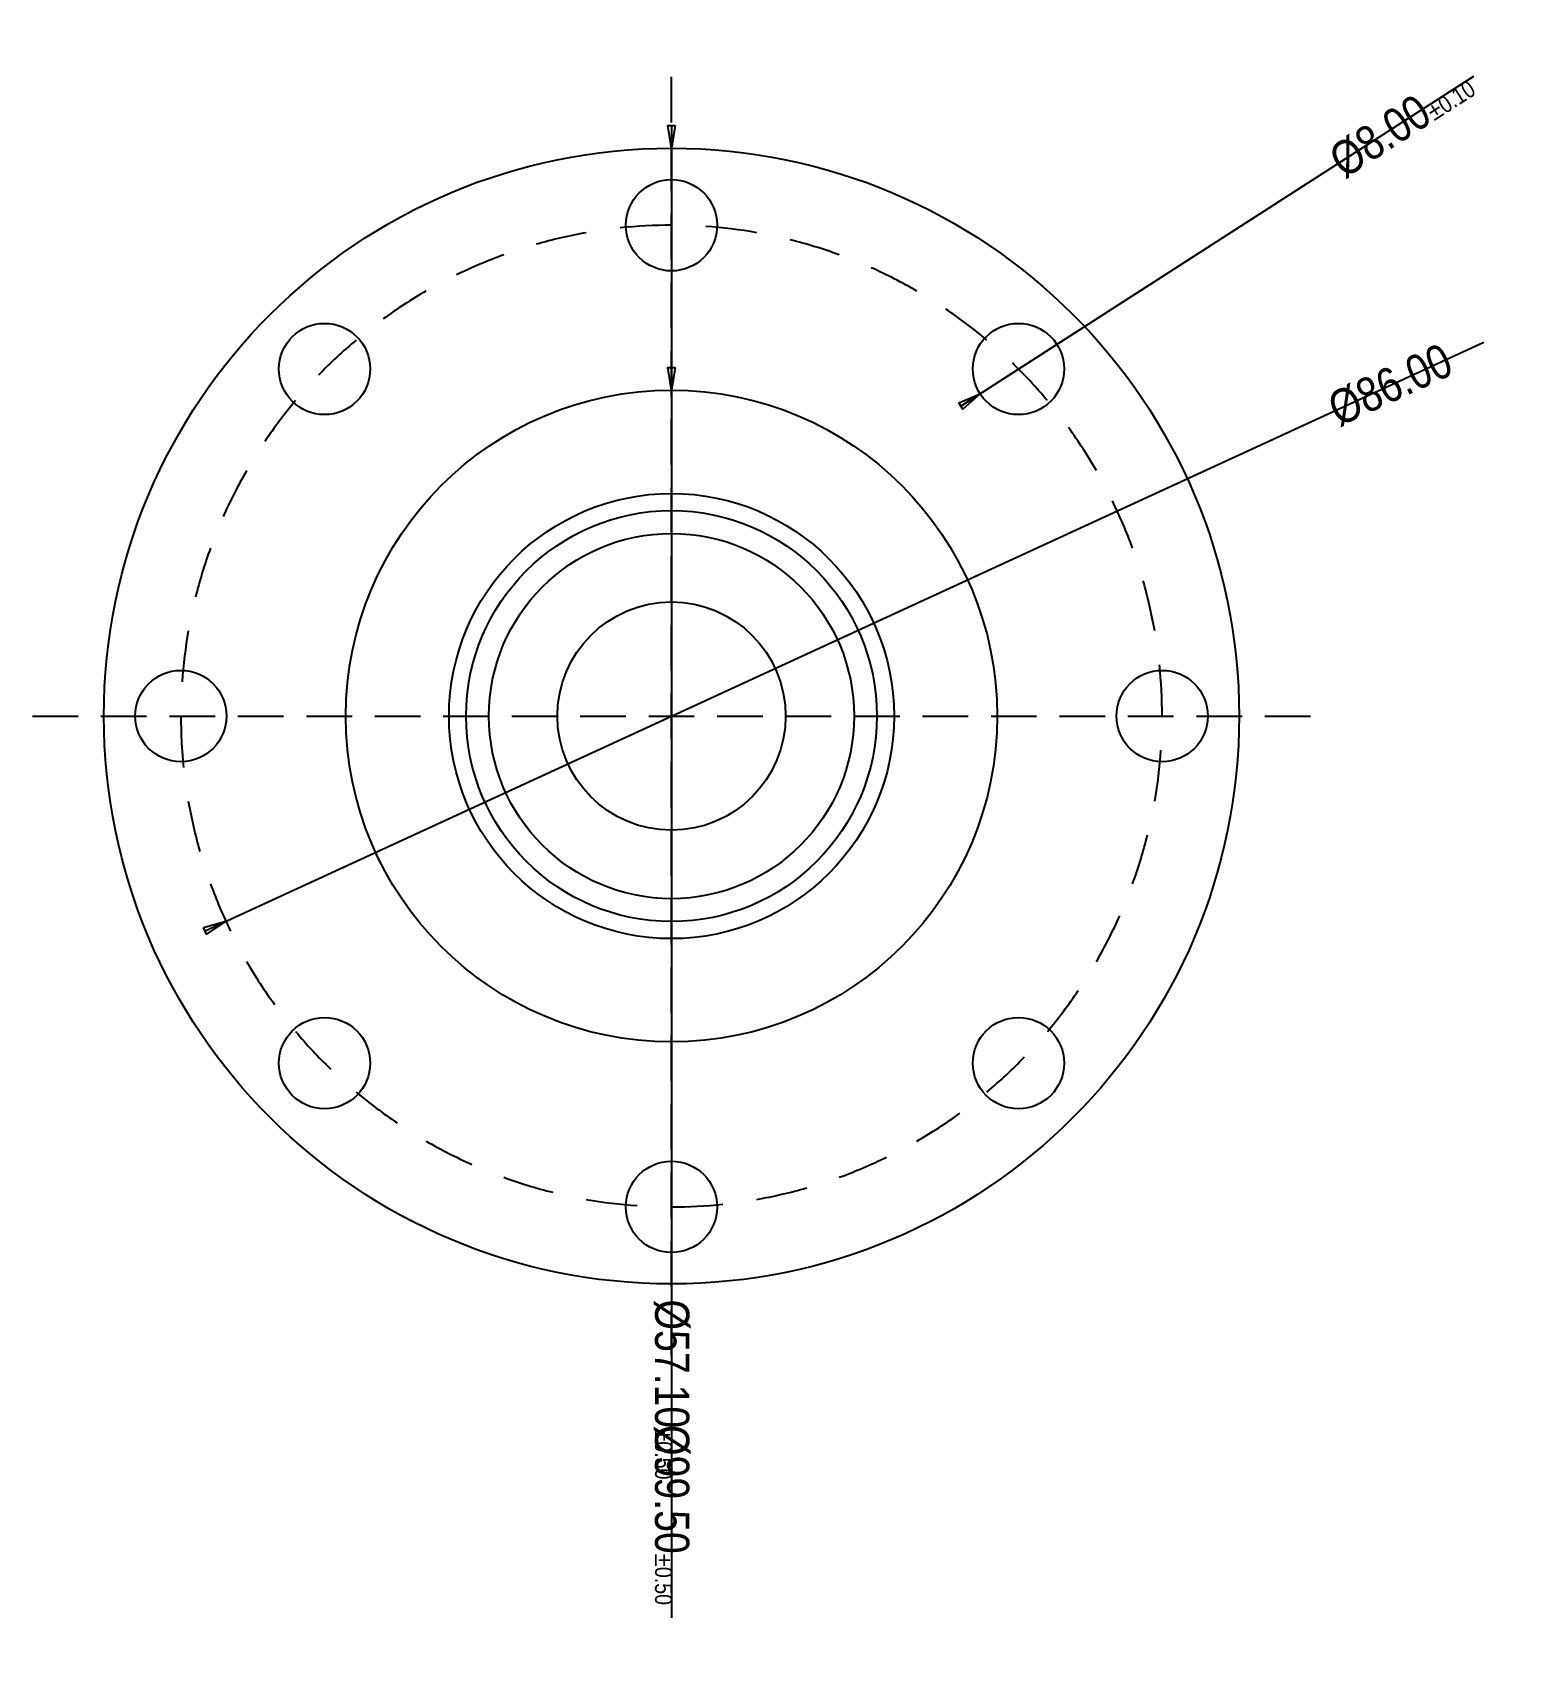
# Model space of a CAD drawing. Header units: millimetres. Extents: x -56 to 75, y -83 to 60.
import ezdxf

# ---------------------------------------------------------------- set-up
doc = ezdxf.new("R2010")
doc.units = ezdxf.units.MM
for name, color, linetype in [('ASME Y14.5', 7, 'Continuous'), ('Construction', 7, 'Continuous'), ('Geometry', 7, 'Continuous'), ('Reference - assumed', 7, 'Continuous')]:
    doc.layers.add(name, color=color, linetype=linetype)
doc.styles.add('OpenSansCondensed-Light', font='OpenSansCondensed-Light.ttf')
doc.dimstyles.new('EZ_RADIUS', dxfattribs={"dimtxt": 0.25, "dimasz": 0.25, "dimexe": 0.375, "dimexo": 0.125, "dimgap": 0.1, "dimtad": 1, "dimlfac": 100, "dimzin": 12, "dimdsep": 46, "dimtxsty": 'OpenSansCondensed-Light', "dimblk": 'CLOSEDBLANK', "dimcen": 0, "dimazin": 3, "dimtfac": 0.5, "dimtofl": 0, "dimtmove": 1, "dimatfit": 3})

# ---------------------------------------------------------------- blocks, each defined once
blk = doc.blocks.new('_CLOSEDBLANK')
at = {"color": 0, "linetype": 'BYBLOCK'}
blk.add_lwpolyline([(-1, 0.164), (0, 0), (-1, -0.164)], close=True, dxfattribs=at)
blk = doc.blocks.new('*D1')
at = {"true_color": 0xf2cc7a}
blk.add_line((0, 51.75), (0, -79), dxfattribs=at)
at = {"layer": 'Defpoints', "true_color": 0xf2cc7a}
for p in [(0, 49.75), (0, 0)]:
    blk.add_point(p, dxfattribs=at)
at = {"layer": 'ASME Y14.5', "true_color": 0xf2cc7a, "xscale": 2, "yscale": 2, "rotation": 270}
blk.add_blockref('_CLOSEDBLANK', (0, 49.75), dxfattribs=at)
at = {"layer": 'ASME Y14.5', "true_color": 0xf2cc7a, "insert": (0, -70), "char_height": 3, "attachment_point": 5, "rotation": 270, "style": 'OpenSansCondensed-Light'}
blk.add_mtext('\\A0;%%c99.50{\\H0.50x;±0.50}', dxfattribs=at)
blk = doc.blocks.new('*D2')
at = {"true_color": 0xf2cc7a}
blk.add_line((0, 30.55), (0, -68), dxfattribs=at)
at = {"layer": 'Defpoints', "true_color": 0xf2cc7a}
for p in [(0, 28.55), (0, 0)]:
    blk.add_point(p, dxfattribs=at)
at = {"layer": 'ASME Y14.5', "true_color": 0xf2cc7a, "xscale": 2, "yscale": 2, "rotation": 270}
blk.add_blockref('_CLOSEDBLANK', (0, 28.55), dxfattribs=at)
at = {"layer": 'ASME Y14.5', "true_color": 0xf2cc7a, "insert": (0, -59), "char_height": 3, "attachment_point": 5, "rotation": 270, "style": 'OpenSansCondensed-Light'}
blk.add_mtext('\\A0;%%c57.10{\\H0.50x;±0.50}', dxfattribs=at)
blk = doc.blocks.new('*D3')
at = {"true_color": 0xf2cc7a}
blk.add_line((-40.88, -18.82), (71.18, 32.76), dxfattribs=at)
at = {"layer": 'Defpoints', "true_color": 0xf2cc7a}
for p in [(0, 0), (-39.06, -17.98)]:
    blk.add_point(p, dxfattribs=at)
at = {"layer": 'ASME Y14.5', "true_color": 0xf2cc7a, "xscale": 2, "yscale": 2, "rotation": 24.7174409110834}
blk.add_blockref('_CLOSEDBLANK', (-39.06, -17.98), dxfattribs=at)
at = {"layer": 'ASME Y14.5', "true_color": 0xf2cc7a, "insert": (63, 29), "char_height": 3, "attachment_point": 5, "rotation": 24.7174, "style": 'OpenSansCondensed-Light'}
blk.add_mtext('%%c86.00', dxfattribs=at)
blk = doc.blocks.new('*D4')
at = {"true_color": 0xf2cc7a}
blk.add_line((25.36, 27.16), (70.31, 56.06), dxfattribs=at)
at = {"layer": 'Defpoints', "true_color": 0xf2cc7a}
for p in [(30.41, 30.41), (27.04, 28.24)]:
    blk.add_point(p, dxfattribs=at)
at = {"layer": 'ASME Y14.5', "true_color": 0xf2cc7a, "xscale": 2, "yscale": 2, "rotation": 32.73281624988246}
blk.add_blockref('_CLOSEDBLANK', (27.04, 28.24), dxfattribs=at)
at = {"layer": 'ASME Y14.5', "true_color": 0xf2cc7a, "insert": (64, 52), "char_height": 3, "attachment_point": 5, "rotation": 32.7328, "style": 'OpenSansCondensed-Light'}
blk.add_mtext('\\A0;%%c8.00{\\H0.50x;±0.10}', dxfattribs=at)

msp = doc.modelspace()

# ---------------------------------------------------------------- linework, layer by layer
at = {"layer": 'Construction'}
for p, q in [((0, 52), (0, 56)), ((0, 46), (0, 50)), ((0, 40), (0, 44)), ((0, 34), (0, 38)), ((0, 28), (0, 32)), ((0, 22), (0, 26)), ((0, 16), (0, 20)), ((0, 10), (0, 14)), ((0, 4), (0, 8)), ((0, -2), (0, 2)), ((-56, 0), (-52, 0)), ((-50, 0), (-46, 0)), ((-44, 0), (-40, 0)), ((-38, 0), (-34, 0)), ((-32, 0), (-28, 0)), ((-26, 0), (-22, 0)), ((-20, 0), (-16, 0)), ((-14, 0), (-10, 0)), ((-8, 0), (-4, 0)), ((-2, 0), (2, 0)), ((4, 0), (8, 0)), ((10, 0), (14, 0)), ((16, 0), (20, 0)), ((22, 0), (26, 0)), ((28, 0), (32, 0)), ((34, 0), (38, 0)), ((40, 0), (44, 0)), ((46, 0), (50, 0)), ((52, 0), (56, 0)), ((0, -8), (0, -4)), ((0, -14), (0, -10)), ((0, -20), (0, -16)), ((0, -26), (0, -22)), ((0, -32), (0, -28)), ((0, -38), (0, -34)), ((0, -44), (0, -40)), ((0, -50), (0, -46)), ((0, -56), (0, -52))]:
    msp.add_line(p, q, dxfattribs=at)
for start, end in [(90, 96), (80, 86), (100, 106), (70, 76), (110, 116), (60, 66), (120, 126), (50, 56), (130, 136), (40, 46), (140, 146), (30, 36), (150, 156), (20, 26), (160, 166), (10, 16), (170, 176), (0, 6), (180, 186), (350, 356), (190, 196), (340, 346), (200, 206), (330, 336), (210, 216), (320, 326), (220, 226), (310, 316), (230, 236), (300, 306), (240, 246), (290, 296), (250, 256), (280, 286), (260, 266), (270, 276)]:
    msp.add_arc((0, 0), 43, start, end, dxfattribs=at)
at = {"layer": 'Geometry'}
for centre, radius in [((0, 0), 49.75), ((0, 43), 4), ((-30.406, 30.406), 4), ((30.406, 30.406), 4), ((0, 0), 28.55), ((-43, 0), 4), ((43, 0), 4), ((-30.406, -30.406), 4), ((30.406, -30.406), 4), ((0, -43), 4)]:
    msp.add_circle(centre, radius, dxfattribs=at)
at = {"layer": 'Reference - assumed'}
for radius in [19.5, 18, 16, 10]:
    msp.add_circle((0, 0), radius, dxfattribs=at)

# ---------------------------------------------------------------- dimensions: what is measured, and where the dimension line sits
at = {"layer": 'ASME Y14.5', "true_color": 0xf2cc7a}
for p1, p2, override, picture, middle in [((33.77, 32.568), (27.041, 28.243), {"dimscale": 1, "dimtxt": 3, "dimasz": 2, "dimtad": 0, "dimdec": 2, "dimlfac": 1, "dimzin": 0, "dimaunit": 0, "dimadec": 2, "dimtol": 1, "dimtp": 0.1, "dimtm": 0.1, "dimtdec": 2}, '*D4', (64, 52)), ((0, -49.75), (0, 49.75), {"dimscale": 1, "dimtxt": 3, "dimasz": 2, "dimtad": 0, "dimdec": 2, "dimlfac": 1, "dimzin": 0, "dimaunit": 0, "dimadec": 2, "dimtol": 1, "dimtp": 0.5, "dimtm": 0.5, "dimtdec": 2}, '*D1', (0, -70)), ((39.06, 17.98), (-39.06, -17.98), {"dimscale": 1, "dimtxt": 3, "dimasz": 2, "dimtad": 0, "dimdec": 2, "dimlfac": 1, "dimzin": 0, "dimaunit": 0, "dimadec": 2}, '*D3', (63, 29)), ((0, -28.55), (0, 28.55), {"dimscale": 1, "dimtxt": 3, "dimasz": 2, "dimtad": 0, "dimdec": 2, "dimlfac": 1, "dimzin": 0, "dimaunit": 0, "dimadec": 2, "dimtol": 1, "dimtp": 0.5, "dimtm": 0.5, "dimtdec": 2}, '*D2', (0, -59))]:
    dim = msp.add_diameter_dim_2p(p1=p1, p2=p2, dimstyle='EZ_RADIUS', override=override, dxfattribs=at)
    dim.commit()
    dim.dimension.update_dxf_attribs({"geometry": picture, "text_midpoint": middle, "dimtype": 163})

doc.saveas('drawing.dxf')
